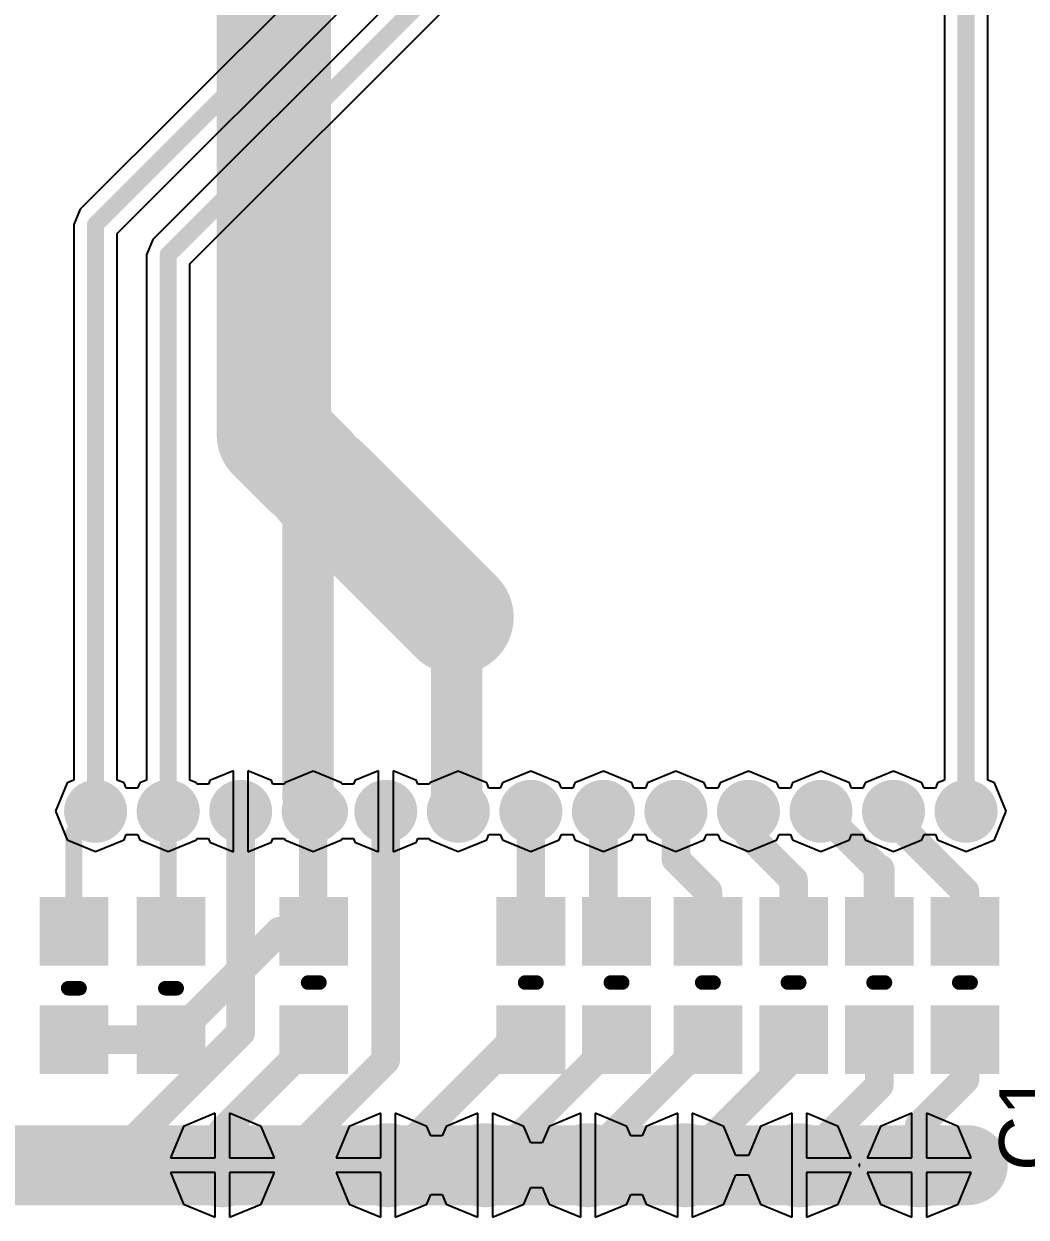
# Model space of a CAD drawing. Header units: millimetres. Extents: x 25 to 277, y 19 to 169.
# Drawn here: x 84.52 to 102.07, y 93.29 to 114.2 of the extents above; entities that cross this region are included whole.
import ezdxf

# ---------------------------------------------------------------- set-up
doc = ezdxf.new("R2010")
doc.units = ezdxf.units.MM
for name, color, linetype in [('BottomLayer', 5, 'Continuous'), ('BottomSolder', 6, 'Continuous'), ('DrillDrawing', 1, 'Continuous'), ('MultiLayer', 9, 'Continuous'), ('TopLayer', 1, 'Continuous'), ('TopOverlay', 2, 'Continuous'), ('TopPaste', 8, 'Continuous'), ('TopSolder', 216, 'Continuous')]:
    doc.layers.add(name, color=color, linetype=linetype)

msp = doc.modelspace()

# ---------------------------------------------------------------- linework, layer by layer
at = {"layer": 'BottomLayer'}
for p, q in [((101.39882184, 100.9466231), (101.39882184, 133.40998972)), ((100.64115, 133.25307106), (100.64115, 100.9466231)), ((92.6211508, 118.05690638), (85.51210736, 110.94786548)), ((86.15882184, 110.52306572), (93.2678602, 117.63210662)), ((93.62115134, 117.25690544), (86.78210736, 110.417864)), ((87.42882184, 109.99306424), (94.26786073999999, 116.83210568)), ((85.51210736, 110.94786548), (85.40114745999999, 110.67998692)), ((85.40114745999999, 110.67998692), (85.40115, 110.67998184)), ((85.40115, 110.67998184), (85.40115, 100.9466231)), ((86.15882184, 100.9466231), (86.15882184, 110.52306572)), ((86.78210736, 110.417864), (86.67114746, 110.14998544)), ((86.67114746, 110.14998544), (86.67115, 110.14998036)), ((86.67115, 110.14998036), (86.67115, 100.9466231)), ((87.42882184, 100.9466231), (87.42882184, 109.99306424)), ((88.19298592, 101.10938376), (87.7811681, 100.93880498)), ((88.19298592, 100.39998716), (88.19298592, 101.10938376)), ((88.85880374, 100.93880498), (88.44698591999999, 101.10938376)), ((88.44698591999999, 101.10938376), (88.44698591999999, 100.39998716)), ((89.58998591999999, 101.10354176), (89.09249643999999, 100.89747664)), ((90.08747539999999, 100.89747664), (89.58998591999999, 101.10354176)), ((90.73298591999999, 101.10938376), (90.3211681, 100.93880498)), ((90.73298591999999, 100.39998716), (90.73298591999999, 101.10938376)), ((91.39880373999999, 100.93880498), (90.98698592, 101.10938376)), ((90.98698592, 101.10938376), (90.98698592, 100.39998716)), ((92.12998592, 101.10354176), (91.63249644, 100.89747664)), ((92.6274754, 100.89747664), (92.12998592, 101.10354176)), ((93.39998591999999, 101.10354176), (92.90249644, 100.89747664)), ((93.89747539999999, 100.89747664), (93.39998591999999, 101.10354176)), ((94.66998591999999, 101.10354176), (94.17249643999999, 100.89747664)), ((95.1674754, 100.89747664), (94.66998591999999, 101.10354176)), ((95.93998592, 101.10354176), (95.44249644, 100.89747664)), ((96.4374754, 100.89747664), (95.93998592, 101.10354176)), ((97.20998592, 101.10354176), (96.71249644, 100.89747664)), ((97.70747539999999, 100.89747664), (97.20998592, 101.10354176)), ((98.47998591999999, 101.10354176), (97.98249643999999, 100.89747664)), ((98.97747539999999, 100.89747664), (98.47998591999999, 101.10354176)), ((99.74998592, 101.10354176), (99.25249643999999, 100.89747664)), ((100.2474754, 100.89747664), (99.74998592, 101.10354176)), ((85.28249643999999, 100.89747664), (85.07643132, 100.39998716)), ((85.40115, 100.9466231), (85.28249643999999, 100.89747664)), ((86.2774754, 100.89747664), (86.15882184, 100.9466231)), ((86.31498612, 100.80691802), (86.2774754, 100.89747664)), ((86.51498572, 100.80691802), (86.31498612, 100.80691802)), ((86.55249644, 100.89747664), (86.51498572, 100.80691802)), ((86.67115, 100.9466231), (86.55249644, 100.89747664)), ((87.5474754, 100.89747664), (87.42882184, 100.9466231)), ((87.55576088, 100.8774716), (87.5474754, 100.89747664)), ((87.75576301999999, 100.8774716), (87.55576088, 100.8774716)), ((87.7811681, 100.93880498), (87.75576301999999, 100.8774716)), ((88.88420882, 100.8774716), (88.85880374, 100.93880498)), ((89.08421096, 100.8774716), (88.88420882, 100.8774716)), ((89.09249643999999, 100.89747664), (89.08421096, 100.8774716)), ((90.09576088, 100.8774716), (90.08747539999999, 100.89747664)), ((90.29576302, 100.8774716), (90.09576088, 100.8774716)), ((90.3211681, 100.93880498), (90.29576302, 100.8774716)), ((91.42420881999999, 100.8774716), (91.39880373999999, 100.93880498)), ((91.62421096, 100.8774716), (91.42420881999999, 100.8774716)), ((91.63249644, 100.89747664), (91.62421096, 100.8774716)), ((92.66498612, 100.80691802), (92.6274754, 100.89747664)), ((92.86498571999999, 100.80691802), (92.66498612, 100.80691802)), ((92.90249644, 100.89747664), (92.86498571999999, 100.80691802)), ((93.93498611999999, 100.80691802), (93.89747539999999, 100.89747664)), ((94.13498571999999, 100.80691802), (93.93498611999999, 100.80691802)), ((94.17249643999999, 100.89747664), (94.13498571999999, 100.80691802)), ((95.20498612, 100.80691802), (95.1674754, 100.89747664)), ((95.40498572, 100.80691802), (95.20498612, 100.80691802)), ((95.44249644, 100.89747664), (95.40498572, 100.80691802)), ((96.47498612, 100.80691802), (96.4374754, 100.89747664)), ((96.67498572, 100.80691802), (96.47498612, 100.80691802)), ((96.71249644, 100.89747664), (96.67498572, 100.80691802)), ((97.74498612, 100.80691802), (97.70747539999999, 100.89747664)), ((97.94498571999999, 100.80691802), (97.74498612, 100.80691802)), ((97.98249643999999, 100.89747664), (97.94498571999999, 100.80691802)), ((99.01498611999999, 100.80691802), (98.97747539999999, 100.89747664)), ((99.21498572, 100.80691802), (99.01498611999999, 100.80691802)), ((99.25249643999999, 100.89747664), (99.21498572, 100.80691802)), ((100.28498612, 100.80691802), (100.2474754, 100.89747664)), ((100.48498572, 100.80691802), (100.28498612, 100.80691802)), ((100.52249644, 100.89747664), (100.48498572, 100.80691802)), ((100.64115, 100.9466231), (100.52249644, 100.89747664)), ((101.5174754, 100.89747664), (101.39882184, 100.9466231)), ((101.72354052, 100.39998716), (101.5174754, 100.89747664)), ((85.07643132, 100.39998716), (85.28249643999999, 99.90249768)), ((88.19298592, 99.69059055999999), (88.19298592, 100.39998716)), ((88.44698591999999, 100.39998716), (88.44698591999999, 99.69059055999999)), ((90.73298591999999, 99.69059055999999), (90.73298591999999, 100.39998716)), ((90.98698592, 100.39998716), (90.98698592, 99.69059055999999)), ((101.5174754, 99.90249768), (101.72354052, 100.39998716)), ((86.2774754, 99.90249768), (86.31498612, 99.99305629999999)), ((86.31498612, 99.99305629999999), (86.51498572, 99.99305629999999)), ((86.51498572, 99.99305629999999), (86.55249644, 99.90249768)), ((92.6274754, 99.90249768), (92.66498612, 99.99305629999999)), ((92.66498612, 99.99305629999999), (92.86498571999999, 99.99305629999999)), ((92.86498571999999, 99.99305629999999), (92.90249644, 99.90249768)), ((93.89747539999999, 99.90249768), (93.93498611999999, 99.99305629999999)), ((93.93498611999999, 99.99305629999999), (94.13498571999999, 99.99305629999999)), ((94.13498571999999, 99.99305629999999), (94.17249643999999, 99.90249768)), ((95.1674754, 99.90249768), (95.20498612, 99.99305629999999)), ((95.20498612, 99.99305629999999), (95.40498572, 99.99305629999999)), ((95.40498572, 99.99305629999999), (95.44249644, 99.90249768)), ((96.4374754, 99.90249768), (96.47498612, 99.99305629999999)), ((96.47498612, 99.99305629999999), (96.67498572, 99.99305629999999)), ((96.67498572, 99.99305629999999), (96.71249644, 99.90249768)), ((97.70747539999999, 99.90249768), (97.74498612, 99.99305629999999)), ((97.74498612, 99.99305629999999), (97.94498571999999, 99.99305629999999)), ((97.94498571999999, 99.99305629999999), (97.98249643999999, 99.90249768)), ((98.97747539999999, 99.90249768), (99.01498611999999, 99.99305629999999)), ((99.01498611999999, 99.99305629999999), (99.21498572, 99.99305629999999)), ((99.21498572, 99.99305629999999), (99.25249643999999, 99.90249768)), ((100.2474754, 99.90249768), (100.28498612, 99.99305629999999)), ((100.28498612, 99.99305629999999), (100.48498572, 99.99305629999999)), ((100.48498572, 99.99305629999999), (100.52249644, 99.90249768)), ((85.28249643999999, 99.90249768), (85.77998592, 99.69643255999999)), ((85.77998592, 99.69643255999999), (86.2774754, 99.90249768)), ((86.55249644, 99.90249768), (87.04998592, 99.69643255999999)), ((87.04998592, 99.69643255999999), (87.5474754, 99.90249768)), ((87.5474754, 99.90249768), (87.55576088, 99.92250272)), ((87.55576088, 99.92250272), (87.75576301999999, 99.92250272)), ((87.75576301999999, 99.92250272), (87.7811681, 99.86116933999999)), ((87.7811681, 99.86116933999999), (88.19298592, 99.69059055999999)), ((88.44698591999999, 99.69059055999999), (88.85880374, 99.86116933999999)), ((88.85880374, 99.86116933999999), (88.88420882, 99.92250272)), ((88.88420882, 99.92250272), (89.08421096, 99.92250272)), ((89.08421096, 99.92250272), (89.09249643999999, 99.90249768)), ((89.09249643999999, 99.90249768), (89.58998591999999, 99.69643255999999)), ((89.58998591999999, 99.69643255999999), (90.08747539999999, 99.90249768)), ((90.08747539999999, 99.90249768), (90.09576088, 99.92250272)), ((90.09576088, 99.92250272), (90.29576302, 99.92250272)), ((90.29576302, 99.92250272), (90.3211681, 99.86116933999999)), ((90.3211681, 99.86116933999999), (90.73298591999999, 99.69059055999999)), ((90.98698592, 99.69059055999999), (91.39880373999999, 99.86116933999999)), ((91.39880373999999, 99.86116933999999), (91.42420881999999, 99.92250272)), ((91.42420881999999, 99.92250272), (91.62421096, 99.92250272)), ((91.62421096, 99.92250272), (91.63249644, 99.90249768)), ((91.63249644, 99.90249768), (92.12998592, 99.69643255999999)), ((92.12998592, 99.69643255999999), (92.6274754, 99.90249768)), ((92.90249644, 99.90249768), (93.39998591999999, 99.69643255999999)), ((93.39998591999999, 99.69643255999999), (93.89747539999999, 99.90249768)), ((94.17249643999999, 99.90249768), (94.66998591999999, 99.69643255999999)), ((94.66998591999999, 99.69643255999999), (95.1674754, 99.90249768)), ((95.44249644, 99.90249768), (95.93998592, 99.69643255999999)), ((95.93998592, 99.69643255999999), (96.4374754, 99.90249768)), ((96.71249644, 99.90249768), (97.20998592, 99.69643255999999)), ((97.20998592, 99.69643255999999), (97.70747539999999, 99.90249768)), ((97.98249643999999, 99.90249768), (98.47998591999999, 99.69643255999999)), ((98.47998591999999, 99.69643255999999), (98.97747539999999, 99.90249768)), ((99.25249643999999, 99.90249768), (99.74998592, 99.69643255999999)), ((99.74998592, 99.69643255999999), (100.2474754, 99.90249768)), ((100.52249644, 99.90249768), (101.01998592, 99.69643255999999)), ((101.01998592, 99.69643255999999), (101.5174754, 99.90249768)), ((87.87298656, 95.1096269), (87.31957643999999, 94.88039698)), ((87.87298656, 94.32698685999999), (87.87298656, 95.1096269)), ((88.68039668, 94.88039698), (88.12698655999999, 95.1096269)), ((88.12698655999999, 95.1096269), (88.12698655999999, 94.32698685999999)), ((90.77298838, 95.1096269), (90.21957825999999, 94.88039698)), ((90.77298838, 94.32698685999999), (90.77298838, 95.1096269)), ((91.5803985, 94.88039698), (91.02698837999999, 95.1096269)), ((91.02698837999999, 95.1096269), (91.02698837999999, 94.19998686)), ((92.47298751999999, 95.1096269), (91.9195774, 94.88039698)), ((92.47298751999999, 94.19998686), (92.47298751999999, 95.1096269)), ((93.28039763999999, 94.88039698), (92.72698752, 95.1096269)), ((92.72698752, 95.1096269), (92.72698752, 94.19998686)), ((94.27298646, 95.1096269), (93.71957633999999, 94.88039698)), ((94.27298646, 94.19998686), (94.27298646, 95.1096269)), ((95.08039658, 94.88039698), (94.52698645999999, 95.1096269)), ((94.52698645999999, 95.1096269), (94.52698645999999, 94.19998686)), ((95.97298814, 95.1096269), (95.41957801999999, 94.88039698)), ((95.97298814, 94.19998686), (95.97298814, 95.1096269)), ((96.78039826, 94.88039698), (96.22698813999999, 95.1096269)), ((96.22698813999999, 95.1096269), (96.22698813999999, 94.19998686)), ((97.97298667999999, 95.1096269), (97.41957656, 94.88039698)), ((97.97298667999999, 94.19998686), (97.97298667999999, 95.1096269)), ((98.78039679999999, 94.88039698), (98.22698668, 95.1096269)), ((98.22698668, 95.1096269), (98.22698668, 94.32698685999999)), ((100.07298756, 95.1096269), (99.51957743999999, 94.88039698)), ((100.07298756, 94.32698685999999), (100.07298756, 95.1096269)), ((100.88039768, 94.88039698), (100.32698756, 95.1096269)), ((100.32698756, 95.1096269), (100.32698756, 94.32698685999999)), ((87.31957643999999, 94.88039698), (87.09034652, 94.32698685999999)), ((88.9096266, 94.32698685999999), (88.68039668, 94.88039698)), ((90.21957825999999, 94.88039698), (89.99034834, 94.32698685999999)), ((91.64998688, 94.71239376), (91.5803985, 94.88039698)), ((91.84998902, 94.71239376), (91.64998688, 94.71239376)), ((91.9195774, 94.88039698), (91.84998902, 94.71239376)), ((93.39998591999999, 94.59168534), (93.28039763999999, 94.88039698)), ((93.71957633999999, 94.88039698), (93.59998806, 94.59168534)), ((95.1499875, 94.71239122), (95.08039658, 94.88039698)), ((95.34998709999999, 94.71239122), (95.1499875, 94.71239122)), ((95.41957801999999, 94.88039698), (95.34998709999999, 94.71239122)), ((96.99174658, 94.3701567), (96.78039826, 94.88039698)), ((97.41957656, 94.88039698), (97.20822824, 94.3701567)), ((98.9980748, 94.35487859999999), (98.78039679999999, 94.88039698)), ((99.51957743999999, 94.88039698), (99.30189944, 94.35487859999999)), ((101.1096276, 94.32698685999999), (100.88039768, 94.88039698)), ((93.59998806, 94.59168534), (93.39998591999999, 94.59168534)), ((87.09034652, 94.32698685999999), (87.87298656, 94.32698685999999)), ((88.12698655999999, 94.32698685999999), (88.9096266, 94.32698685999999)), ((89.99034834, 94.32698685999999), (90.77298838, 94.32698685999999)), ((97.20822824, 94.3701567), (96.99174658, 94.3701567)), ((98.22698668, 94.32698685999999), (99.01049031999999, 94.32698685999999)), ((98.9980748, 94.35487606), (98.9980748, 94.35487859999999)), ((99.0019356, 94.34555934), (98.9980748, 94.35487606)), ((99.01049031999999, 94.32698685999999), (99.0019356, 94.34555934)), ((99.29803864, 94.34555934), (99.28948392, 94.32698685999999)), ((99.28948392, 94.32698685999999), (100.07298756, 94.32698685999999)), ((99.30189944, 94.35487859999999), (99.29803864, 94.34555934)), ((99.30189944, 94.35487859999999), (99.30189944, 94.35487859999999)), ((100.32698756, 94.32698685999999), (101.1096276, 94.32698685999999)), ((91.02698837999999, 94.19998686), (91.02698837999999, 93.29034682)), ((92.47298751999999, 93.29034682), (92.47298751999999, 94.19998686)), ((92.72698752, 94.19998686), (92.72698752, 93.29034682)), ((94.27298646, 93.29034682), (94.27298646, 94.19998686)), ((94.52698645999999, 94.19998686), (94.52698645999999, 93.29034682)), ((95.97298814, 93.29034682), (95.97298814, 94.19998686)), ((96.22698813999999, 94.19998686), (96.22698813999999, 93.29034682)), ((97.97298667999999, 93.29034682), (97.97298667999999, 94.19998686)), ((99.15288272, 94.22236425999999), (99.14709151999999, 94.22236425999999)), ((99.14709151999999, 94.22236425999999), (99.14709151999999, 94.17760946)), ((99.14709151999999, 94.17760946), (99.15288272, 94.17760946)), ((99.15288272, 94.17760946), (99.15288272, 94.22236425999999)), ((87.87298656, 94.07298686), (87.09034652, 94.07298686)), ((87.09034652, 94.07298686), (87.31957643999999, 93.51957673999999)), ((87.87298656, 93.29034682), (87.87298656, 94.07298686)), ((88.9096266, 94.07298686), (88.12698655999999, 94.07298686)), ((88.12698655999999, 94.07298686), (88.12698655999999, 93.29034682)), ((88.68039668, 93.51957673999999), (88.9096266, 94.07298686)), ((90.77298838, 94.07298686), (89.99034834, 94.07298686)), ((89.99034834, 94.07298686), (90.21957825999999, 93.51957673999999)), ((90.77298838, 93.29034682), (90.77298838, 94.07298686)), ((96.78039826, 93.51957673999999), (96.99174658, 94.02981702)), ((96.99174658, 94.02981702), (97.20822824, 94.02981702)), ((97.20822824, 94.02981702), (97.41957656, 93.51957673999999)), ((99.01049031999999, 94.07298686), (98.22698668, 94.07298686)), ((98.22698668, 94.07298686), (98.22698668, 93.29034682)), ((98.78039679999999, 93.51957673999999), (98.9980748, 94.04509512)), ((98.9980748, 94.04509512), (99.0019356, 94.05441438)), ((98.9980748, 94.04509512), (98.9980748, 94.04509512)), ((99.0019356, 94.05441438), (99.01049031999999, 94.07298686)), ((100.07298756, 94.07298686), (99.28948392, 94.07298686)), ((99.28948392, 94.07298686), (99.29803864, 94.05441438)), ((99.29803864, 94.05441438), (99.30189944, 94.04509766)), ((99.30189944, 94.04509766), (99.30189944, 94.04509512)), ((99.30189944, 94.04509512), (99.51957743999999, 93.51957673999999)), ((100.07298756, 93.29034682), (100.07298756, 94.07298686)), ((101.1096276, 94.07298686), (100.32698756, 94.07298686)), ((100.32698756, 94.07298686), (100.32698756, 93.29034682)), ((100.88039768, 93.51957673999999), (101.1096276, 94.07298686)), ((91.5803985, 93.51957673999999), (91.64998688, 93.68757996)), ((91.64998688, 93.68757996), (91.84998902, 93.68757996)), ((91.84998902, 93.68757996), (91.9195774, 93.51957673999999)), ((93.28039763999999, 93.51957673999999), (93.39998591999999, 93.80828838)), ((93.39998591999999, 93.80828838), (93.59998806, 93.80828838)), ((93.59998806, 93.80828838), (93.71957633999999, 93.51957673999999)), ((95.08039658, 93.51957673999999), (95.1499875, 93.68758249999999)), ((95.1499875, 93.68758249999999), (95.34998709999999, 93.68758249999999)), ((95.34998709999999, 93.68758249999999), (95.41957801999999, 93.51957673999999)), ((87.31957643999999, 93.51957673999999), (87.87298656, 93.29034682)), ((88.12698655999999, 93.29034682), (88.68039668, 93.51957673999999)), ((90.21957825999999, 93.51957673999999), (90.77298838, 93.29034682)), ((91.02698837999999, 93.29034682), (91.5803985, 93.51957673999999)), ((91.9195774, 93.51957673999999), (92.47298751999999, 93.29034682)), ((92.72698752, 93.29034682), (93.28039763999999, 93.51957673999999)), ((93.71957633999999, 93.51957673999999), (94.27298646, 93.29034682)), ((94.52698645999999, 93.29034682), (95.08039658, 93.51957673999999)), ((95.41957801999999, 93.51957673999999), (95.97298814, 93.29034682)), ((96.22698813999999, 93.29034682), (96.78039826, 93.51957673999999)), ((97.41957656, 93.51957673999999), (97.97298667999999, 93.29034682)), ((98.22698668, 93.29034682), (98.78039679999999, 93.51957673999999)), ((99.51957743999999, 93.51957673999999), (100.07298756, 93.29034682)), ((100.32698756, 93.29034682), (100.88039768, 93.51957673999999))]:
    msp.add_line(p, q, dxfattribs=at)
for points, const_width in [([(101.01998592, 100.39998716), (101.01998592, 133.40998972)], 0.2999994), ([(85.77998592, 110.67998692), (92.99998672, 117.89998772)], 0.2999994), ([(87.04998592, 110.14998544), (93.99998726, 117.09998678)], 0.2999994), ([(85.77998592, 100.39998716), (85.77998592, 110.67998692)], 0.2999994), ([(87.04998592, 100.39998716), (87.04998592, 110.14998544)], 0.2999994), ([(92.09998852, 100.59998676), (92.29998812, 100.39998716)], 0.499999), ([(88.31998592, 96.51998476), (88.31998592, 100.39998716)], 0.499999), ([(90.85998592, 96.0399908), (90.85998592, 100.39998716)], 0.499999), ([(86.09998782, 94.29998665999999), (88.31998592, 96.51998476)], 0.499999), ([(89.3999863, 94.57999118), (90.85998592, 96.0399908)], 0.499999), ([(69.1999886, 94.19998686), (87.99998656, 94.19998686)], 1.39999974), ([(87.99998656, 94.19998686), (98.09998668, 94.19998686)], 1.39999974), ([(98.09998668, 94.19998686), (101.0499884, 94.19998686)], 1.39999974)]:
    msp.add_lwpolyline(points, dxfattribs=dict(at, const_width=const_width))
for points, const_width in [([(85.70498733999999, 110.67998692, 1), (85.8549845, 110.67998692, 1)], 0.1499997), ([(85.70498733999999, 110.67998692, 1), (85.8549845, 110.67998692, 1)], 0.1499997), ([(86.97498734, 110.14998544, 1), (87.1249845, 110.14998544, 1)], 0.1499997), ([(86.97498734, 110.14998544, 1), (87.1249845, 110.14998544, 1)], 0.1499997), ([(85.5549851, 100.39998716, 1), (86.00498673999999, 100.39998716, 1)], 0.4499991), ([(86.82498509999999, 100.39998716, 1), (87.27498673999999, 100.39998716, 1)], 0.4499991), ([(88.09498509999999, 100.39998716, 1), (88.54498674, 100.39998716, 1)], 0.4499991), ([(89.3649851, 100.39998716, 1), (89.81498674, 100.39998716, 1)], 0.4499991), ([(90.6349851, 100.39998716, 1), (91.08498673999999, 100.39998716, 1)], 0.4499991), ([(91.90498509999999, 100.39998716, 1), (92.35498674, 100.39998716, 1)], 0.4499991), ([(91.97499004, 100.59998676, 1), (92.224987, 100.59998676, 1)], 0.2499995), ([(93.1749851, 100.39998716, 1), (93.62498674, 100.39998716, 1)], 0.4499991), ([(94.4449851, 100.39998716, 1), (94.89498674, 100.39998716, 1)], 0.4499991), ([(95.71498509999999, 100.39998716, 1), (96.16498673999999, 100.39998716, 1)], 0.4499991), ([(96.98498509999999, 100.39998716, 1), (97.43498674, 100.39998716, 1)], 0.4499991), ([(98.2549851, 100.39998716, 1), (98.70498674, 100.39998716, 1)], 0.4499991), ([(99.5249851, 100.39998716, 1), (99.97498673999999, 100.39998716, 1)], 0.4499991), ([(100.7949851, 100.39998716, 1), (101.24498674, 100.39998716, 1)], 0.4499991), ([(88.19498743999999, 100.39998716, 1), (88.4449844, 100.39998716, 1)], 0.2499995), ([(90.73498744, 100.39998716, 1), (90.9849844, 100.39998716, 1)], 0.2499995), ([(92.17498963999999, 100.39998716, 1), (92.4249866, 100.39998716, 1)], 0.2499995), ([(85.70498733999999, 100.39998716, 1), (85.8549845, 100.39998716, 1)], 0.1499997), ([(86.97498734, 100.39998716, 1), (87.1249845, 100.39998716, 1)], 0.1499997), ([(100.94498734, 100.39998716, 1), (101.0949845, 100.39998716, 1)], 0.1499997), ([(88.19498743999999, 96.51998476, 1), (88.4449844, 96.51998476, 1)], 0.2499995), ([(88.19498743999999, 96.51998476, 1), (88.4449844, 96.51998476, 1)], 0.2499995), ([(90.73498744, 96.0399908, 1), (90.9849844, 96.0399908, 1)], 0.2499995), ([(90.73498744, 96.0399908, 1), (90.9849844, 96.0399908, 1)], 0.2499995), ([(87.64998725999999, 94.19998686, 1), (88.34998585999999, 94.19998686, 1)], 0.6999985999999999), ([(87.64998725999999, 94.19998686, 1), (88.34998585999999, 94.19998686, 1)], 0.6999985999999999), ([(87.68248656, 94.19998686, 1), (88.31748655999999, 94.19998686, 1)], 0.635), ([(89.27498781999999, 94.57999118, 1), (89.52498478, 94.57999118, 1)], 0.2499995), ([(90.58248838, 94.19998686, 1), (91.21748837999999, 94.19998686, 1)], 0.635), ([(92.28248751999999, 94.19998686, 1), (92.91748752, 94.19998686, 1)], 0.635), ([(94.08248646, 94.19998686, 1), (94.71748645999999, 94.19998686, 1)], 0.635), ([(95.78248814, 94.19998686, 1), (96.41748813999999, 94.19998686, 1)], 0.635), ([(97.74998738, 94.19998686, 1), (98.44998598, 94.19998686, 1)], 0.6999985999999999), ([(97.74998738, 94.19998686, 1), (98.44998598, 94.19998686, 1)], 0.6999985999999999), ([(97.78248667999999, 94.19998686, 1), (98.41748668, 94.19998686, 1)], 0.635), ([(99.88248756, 94.19998686, 1), (100.51748756, 94.19998686, 1)], 0.635), ([(100.6999891, 94.19998686, 1), (101.3999877, 94.19998686, 1)], 0.6999985999999999), ([(85.97498934, 94.29998665999999, 1), (86.2249863, 94.29998665999999, 1)], 0.2499995)]:
    msp.add_lwpolyline(points, format="xyb", close=True, dxfattribs=dict(at, const_width=const_width))
at = {"layer": 'BottomSolder'}
for points, const_width in [([(85.5041851, 100.39998716, 1), (86.05578674, 100.39998716, 1)], 0.5515991), ([(86.7741851, 100.39998716, 1), (87.32578674, 100.39998716, 1)], 0.5515991), ([(88.04418509999999, 100.39998716, 1), (88.59578674, 100.39998716, 1)], 0.5515991), ([(89.31418509999999, 100.39998716, 1), (89.86578673999999, 100.39998716, 1)], 0.5515991), ([(90.5841851, 100.39998716, 1), (91.13578674, 100.39998716, 1)], 0.5515991), ([(91.8541851, 100.39998716, 1), (92.40578674, 100.39998716, 1)], 0.5515991), ([(93.12418509999999, 100.39998716, 1), (93.67578673999999, 100.39998716, 1)], 0.5515991), ([(94.3941851, 100.39998716, 1), (94.94578673999999, 100.39998716, 1)], 0.5515991), ([(95.6641851, 100.39998716, 1), (96.21578674, 100.39998716, 1)], 0.5515991), ([(96.9341851, 100.39998716, 1), (97.48578674, 100.39998716, 1)], 0.5515991), ([(98.20418509999999, 100.39998716, 1), (98.75578673999999, 100.39998716, 1)], 0.5515991), ([(99.4741851, 100.39998716, 1), (100.02578674, 100.39998716, 1)], 0.5515991), ([(100.7441851, 100.39998716, 1), (101.29578674, 100.39998716, 1)], 0.5515991), ([(87.63168655999999, 94.19998686, 1), (88.36828656, 94.19998686, 1)], 0.7365999999999999), ([(90.53168837999999, 94.19998686, 1), (91.26828838, 94.19998686, 1)], 0.7365999999999999), ([(92.23168752, 94.19998686, 1), (92.96828751999999, 94.19998686, 1)], 0.7365999999999999), ([(94.03168645999999, 94.19998686, 1), (94.76828646, 94.19998686, 1)], 0.7365999999999999), ([(95.73168813999999, 94.19998686, 1), (96.46828814, 94.19998686, 1)], 0.7365999999999999), ([(97.73168668, 94.19998686, 1), (98.46828667999999, 94.19998686, 1)], 0.7365999999999999), ([(99.83168755999999, 94.19998686, 1), (100.56828756, 94.19998686, 1)], 0.7365999999999999)]:
    msp.add_lwpolyline(points, format="xyb", close=True, dxfattribs=dict(at, const_width=const_width))
at = {"layer": 'DrillDrawing', "const_width": 0.3556}
for points in [[(87.82218655999999, 94.19998686, 1), (88.17778656, 94.19998686, 1)], [(90.72218837999999, 94.19998686, 1), (91.07778838, 94.19998686, 1)], [(92.42218752, 94.19998686, 1), (92.77778751999999, 94.19998686, 1)], [(94.22218645999999, 94.19998686, 1), (94.57778646, 94.19998686, 1)], [(95.92218813999999, 94.19998686, 1), (96.27778814, 94.19998686, 1)], [(97.92218668, 94.19998686, 1), (98.27778667999999, 94.19998686, 1)], [(100.02218756, 94.19998686, 1), (100.37778756, 94.19998686, 1)]]:
    msp.add_lwpolyline(points, format="xyb", close=True, dxfattribs=at)
at = {"layer": 'MultiLayer'}
for points, const_width in [([(85.5549851, 100.39998716, 1), (86.00498673999999, 100.39998716, 1)], 0.4499991), ([(86.82498509999999, 100.39998716, 1), (87.27498673999999, 100.39998716, 1)], 0.4499991), ([(88.09498509999999, 100.39998716, 1), (88.54498674, 100.39998716, 1)], 0.4499991), ([(89.3649851, 100.39998716, 1), (89.81498674, 100.39998716, 1)], 0.4499991), ([(90.6349851, 100.39998716, 1), (91.08498673999999, 100.39998716, 1)], 0.4499991), ([(91.90498509999999, 100.39998716, 1), (92.35498674, 100.39998716, 1)], 0.4499991), ([(93.1749851, 100.39998716, 1), (93.62498674, 100.39998716, 1)], 0.4499991), ([(94.4449851, 100.39998716, 1), (94.89498674, 100.39998716, 1)], 0.4499991), ([(95.71498509999999, 100.39998716, 1), (96.16498673999999, 100.39998716, 1)], 0.4499991), ([(96.98498509999999, 100.39998716, 1), (97.43498674, 100.39998716, 1)], 0.4499991), ([(98.2549851, 100.39998716, 1), (98.70498674, 100.39998716, 1)], 0.4499991), ([(99.5249851, 100.39998716, 1), (99.97498673999999, 100.39998716, 1)], 0.4499991), ([(100.7949851, 100.39998716, 1), (101.24498674, 100.39998716, 1)], 0.4499991), ([(87.68248656, 94.19998686, 1), (88.31748655999999, 94.19998686, 1)], 0.635), ([(90.58248838, 94.19998686, 1), (91.21748837999999, 94.19998686, 1)], 0.635), ([(92.28248751999999, 94.19998686, 1), (92.91748752, 94.19998686, 1)], 0.635), ([(94.08248646, 94.19998686, 1), (94.71748645999999, 94.19998686, 1)], 0.635), ([(95.78248814, 94.19998686, 1), (96.41748813999999, 94.19998686, 1)], 0.635), ([(97.78248667999999, 94.19998686, 1), (98.41748668, 94.19998686, 1)], 0.635), ([(99.88248756, 94.19998686, 1), (100.51748756, 94.19998686, 1)], 0.635)]:
    msp.add_lwpolyline(points, format="xyb", close=True, dxfattribs=dict(at, const_width=const_width))
at = {"layer": 'TopLayer'}
for points, const_width in [([(88.89998729999999, 106.99998666), (88.89998729999999, 116.49998798)], 2.00000108), ([(88.89998729999999, 106.99998666), (89.4999861, 106.39998786)], 2.00000108), ([(89.74998814, 106.14998582), (92.09998852, 103.79998544)], 2.00000108), ([(89.4999861, 100.6499892), (89.4999861, 106.39998786)], 0.90000074), ([(92.09998852, 100.42998456), (92.09998852, 103.79998544)], 0.90000074), ([(89.4999861, 100.6499892), (89.74998814, 100.39998716)], 0.90000074), ([(89.58998591999999, 98.3099888), (89.58998591999999, 100.39998716)], 0.499999), ([(93.39998591999999, 98.29998882), (93.39998591999999, 100.39998716)], 0.499999), ([(94.66998591999999, 98.52998835999999), (94.66998591999999, 100.39998716)], 0.499999), ([(95.93998592, 99.55998883999999), (95.93998592, 100.39998716)], 0.499999), ([(97.20998592, 99.98998798), (97.20998592, 100.39998716)], 0.499999), ([(98.47998591999999, 100.39998716), (98.84998517999999, 100.0299879)], 0.499999), ([(99.74998592, 100.24999), (99.74998592, 100.39998716)], 0.499999), ([(85.39998668, 100.01998792), (85.77998592, 100.39998716)], 0.2999994), ([(87.04998592, 98.34998872), (87.04998592, 100.39998716)], 0.2999994), ([(99.74998592, 100.24999), (100.9999885, 98.99998742)], 0.499999), ([(85.39998668, 98.29998628), (85.39998668, 100.01998792)], 0.2999994), ([(97.20998592, 99.98998798), (97.99998688, 99.19998702)], 0.499999), ([(98.84998517999999, 100.02719644), (98.84998517999999, 100.0299879)], 0.499999), ([(98.84998517999999, 100.02719644), (99.37719519999999, 99.49998642)], 0.499999), ([(95.93998592, 99.55998883999999), (96.49998733999999, 98.99998742)], 0.499999), ([(99.37719519999999, 99.49998642), (99.37998666, 99.49998642)], 0.499999), ([(99.37998666, 99.49998642), (99.49998642, 99.37998666)], 0.499999), ([(99.49998642, 98.29998628), (99.49998642, 99.37998666)], 0.5399989199999999), ([(97.99998688, 98.29998628), (97.99998688, 99.19998702)], 0.499999), ([(96.49998733999999, 98.29998628), (96.49998733999999, 98.99998742)], 0.499999), ([(100.9999885, 98.29998628), (100.9999885, 98.99998742)], 0.499999), ([(94.66998591999999, 98.52998835999999), (94.899988, 98.29998628)], 0.499999), ([(87.09998836, 96.39998754), (88.9999871, 98.29998628)], 0.499999), ([(88.9999871, 98.29998628), (89.59998843999999, 98.29998628)], 0.499999), ([(85.39998668, 96.39998754), (87.09998836, 96.39998754)], 0.499999), ([(87.99998656, 94.79998565999999), (89.59998843999999, 96.39998754)], 0.499999), ([(90.89998838, 94.19998686), (93.09998906, 96.39998754)], 0.499999), ([(92.69998731999999, 94.19998686), (94.899988, 96.39998754)], 0.499999), ([(93.09998906, 96.39998754), (93.39998845999999, 96.39998754)], 0.499999), ([(94.34998655999999, 94.24998676), (96.49998733999999, 96.39998754)], 0.499999), ([(97.99998688, 96.0999856), (97.99998688, 96.39998754)], 0.499999), ([(99.49998642, 95.5999866), (99.49998642, 96.39998754)], 0.499999), ([(100.9999885, 95.6999864), (100.9999885, 96.39998754)], 0.499999), ([(96.09998814, 94.19998686), (97.99998688, 96.0999856)], 0.499999), ([(98.09998668, 94.19998686), (99.49998642, 95.5999866)], 0.499999), ([(100.19998756, 94.89998546), (100.9999885, 95.6999864)], 0.499999), ([(100.19998756, 94.19998686), (100.19998756, 94.89998546)], 0.499999), ([(87.99998656, 94.19998686), (87.99998656, 94.79998565999999)], 0.499999), ([(92.59998752, 94.19998686), (92.69998731999999, 94.19998686)], 0.499999)]:
    msp.add_lwpolyline(points, dxfattribs=dict(at, const_width=const_width))
for points, const_width in [([(88.39998829999999, 106.99998666, 1), (89.3999863, 106.99998666, 1)], 1.00000054), ([(88.39998829999999, 106.99998666, 1), (89.3999863, 106.99998666, 1)], 1.00000054), ([(88.9999871, 106.39998786, 1), (89.99998509999999, 106.39998786, 1)], 1.00000054), ([(89.24998914, 106.14998582, 1), (90.24998714, 106.14998582, 1)], 1.00000054), ([(89.27498528, 106.39998786, 1), (89.72498691999999, 106.39998786, 1)], 0.4499991), ([(91.59998952, 103.79998544, 1), (92.59998752, 103.79998544, 1)], 1.00000054), ([(91.87498769999999, 103.79998544, 1), (92.32498934, 103.79998544, 1)], 0.4499991), ([(89.27498528, 100.6499892, 1), (89.72498691999999, 100.6499892, 1)], 0.4499991), ([(89.27498528, 100.6499892, 1), (89.72498691999999, 100.6499892, 1)], 0.4499991), ([(85.5549851, 100.39998716, 1), (86.00498673999999, 100.39998716, 1)], 0.4499991), ([(86.82498509999999, 100.39998716, 1), (87.27498673999999, 100.39998716, 1)], 0.4499991), ([(88.09498509999999, 100.39998716, 1), (88.54498674, 100.39998716, 1)], 0.4499991), ([(89.3649851, 100.39998716, 1), (89.81498674, 100.39998716, 1)], 0.4499991), ([(89.52498732, 100.39998716, 1), (89.97498895999999, 100.39998716, 1)], 0.4499991), ([(90.6349851, 100.39998716, 1), (91.08498673999999, 100.39998716, 1)], 0.4499991), ([(91.87498769999999, 100.42998456, 1), (92.32498934, 100.42998456, 1)], 0.4499991), ([(91.90498509999999, 100.39998716, 1), (92.35498674, 100.39998716, 1)], 0.4499991), ([(93.1749851, 100.39998716, 1), (93.62498674, 100.39998716, 1)], 0.4499991), ([(94.4449851, 100.39998716, 1), (94.89498674, 100.39998716, 1)], 0.4499991), ([(95.71498509999999, 100.39998716, 1), (96.16498673999999, 100.39998716, 1)], 0.4499991), ([(96.98498509999999, 100.39998716, 1), (97.43498674, 100.39998716, 1)], 0.4499991), ([(98.2549851, 100.39998716, 1), (98.70498674, 100.39998716, 1)], 0.4499991), ([(99.5249851, 100.39998716, 1), (99.97498673999999, 100.39998716, 1)], 0.4499991), ([(100.7949851, 100.39998716, 1), (101.24498674, 100.39998716, 1)], 0.4499991), ([(89.46498744, 100.39998716, 1), (89.71498439999999, 100.39998716, 1)], 0.2499995), ([(93.27498743999999, 100.39998716, 1), (93.5249844, 100.39998716, 1)], 0.2499995), ([(94.54498744, 100.39998716, 1), (94.79498439999999, 100.39998716, 1)], 0.2499995), ([(95.81498744, 100.39998716, 1), (96.0649844, 100.39998716, 1)], 0.2499995), ([(97.08498743999999, 100.39998716, 1), (97.3349844, 100.39998716, 1)], 0.2499995), ([(98.35498743999999, 100.39998716, 1), (98.60498439999999, 100.39998716, 1)], 0.2499995), ([(99.62498744, 100.39998716, 1), (99.87498439999999, 100.39998716, 1)], 0.2499995), ([(85.70498733999999, 100.39998716, 1), (85.8549845, 100.39998716, 1)], 0.1499997), ([(86.97498734, 100.39998716, 1), (87.1249845, 100.39998716, 1)], 0.1499997), ([(99.62498744, 100.24999, 1), (99.87498439999999, 100.24999, 1)], 0.2499995), ([(99.62498744, 100.24999, 1), (99.87498439999999, 100.24999, 1)], 0.2499995), ([(85.3249881, 100.01998792, 1), (85.47498526, 100.01998792, 1)], 0.1499997), ([(85.3249881, 100.01998792, 1), (85.47498526, 100.01998792, 1)], 0.1499997), ([(97.08498743999999, 99.98998798, 1), (97.3349844, 99.98998798, 1)], 0.2499995), ([(97.08498743999999, 99.98998798, 1), (97.3349844, 99.98998798, 1)], 0.2499995), ([(98.72498669999999, 100.0299879, 1), (98.97498365999999, 100.0299879, 1)], 0.2499995), ([(98.72498669999999, 100.0299879, 1), (98.97498365999999, 100.0299879, 1)], 0.2499995), ([(98.72498669999999, 100.02719644, 1), (98.97498365999999, 100.02719644, 1)], 0.2499995), ([(98.72498669999999, 100.02719644, 1), (98.97498365999999, 100.02719644, 1)], 0.2499995), ([(95.81498744, 99.55998883999999, 1), (96.0649844, 99.55998883999999, 1)], 0.2499995), ([(95.81498744, 99.55998883999999, 1), (96.0649844, 99.55998883999999, 1)], 0.2499995), ([(99.25219672, 99.49998642, 1), (99.50219367999999, 99.49998642, 1)], 0.2499995), ([(99.25219672, 99.49998642, 1), (99.50219367999999, 99.49998642, 1)], 0.2499995), ([(99.25498818, 99.49998642, 1), (99.50498513999999, 99.49998642, 1)], 0.2499995), ([(99.25498818, 99.49998642, 1), (99.50498513999999, 99.49998642, 1)], 0.2499995), ([(99.36498796, 99.37998666, 1), (99.63498487999999, 99.37998666, 1)], 0.26999946), ([(99.37498794, 99.37998666, 1), (99.6249849, 99.37998666, 1)], 0.2499995), ([(97.87498839999999, 99.19998702, 1), (98.12498536, 99.19998702, 1)], 0.2499995), ([(97.87498839999999, 99.19998702, 1), (98.12498536, 99.19998702, 1)], 0.2499995), ([(96.37498885999999, 98.99998742, 1), (96.62498581999999, 98.99998742, 1)], 0.2499995), ([(96.37498885999999, 98.99998742, 1), (96.62498581999999, 98.99998742, 1)], 0.2499995), ([(100.87499002, 98.99998742, 1), (101.12498698, 98.99998742, 1)], 0.2499995), ([(100.87499002, 98.99998742, 1), (101.12498698, 98.99998742, 1)], 0.2499995), ([(94.54498744, 98.52998835999999, 1), (94.79498439999999, 98.52998835999999, 1)], 0.2499995), ([(94.54498744, 98.52998835999999, 1), (94.79498439999999, 98.52998835999999, 1)], 0.2499995), ([(86.97498734, 98.34998872, 1), (87.1249845, 98.34998872, 1)], 0.1499997), ([(88.87498862, 98.29998628, 1), (89.12498558, 98.29998628, 1)], 0.2499995), ([(88.87498862, 98.29998628, 1), (89.12498558, 98.29998628, 1)], 0.2499995), ([(89.46498744, 98.3099888, 1), (89.71498439999999, 98.3099888, 1)], 0.2499995), ([(89.47498996, 98.29998628, 1), (89.72498691999999, 98.29998628, 1)], 0.2499995), ([(93.27498743999999, 98.29998882, 1), (93.5249844, 98.29998882, 1)], 0.2499995), ([(94.77498951999999, 98.29998628, 1), (95.02498648, 98.29998628, 1)], 0.2499995), ([(96.37498885999999, 98.29998628, 1), (96.62498581999999, 98.29998628, 1)], 0.2499995), ([(97.87498839999999, 98.29998628, 1), (98.12498536, 98.29998628, 1)], 0.2499995), ([(99.36498796, 98.29998628, 1), (99.63498487999999, 98.29998628, 1)], 0.26999946), ([(100.87499002, 98.29998628, 1), (101.12498698, 98.29998628, 1)], 0.2499995), ([(85.3249881, 98.29998628, 1), (85.47498526, 98.29998628, 1)], 0.1499997), ([(85.2749882, 96.39998754, 1), (85.52498516, 96.39998754, 1)], 0.2499995), ([(86.97498988, 96.39998754, 1), (87.22498684, 96.39998754, 1)], 0.2499995), ([(86.97498988, 96.39998754, 1), (87.22498684, 96.39998754, 1)], 0.2499995), ([(89.47498996, 96.39998754, 1), (89.72498691999999, 96.39998754, 1)], 0.2499995), ([(92.97499058, 96.39998754, 1), (93.22498754, 96.39998754, 1)], 0.2499995), ([(92.97499058, 96.39998754, 1), (93.22498754, 96.39998754, 1)], 0.2499995), ([(93.27498998, 96.39998754, 1), (93.52498693999999, 96.39998754, 1)], 0.2499995), ([(94.77498951999999, 96.39998754, 1), (95.02498648, 96.39998754, 1)], 0.2499995), ([(96.37498885999999, 96.39998754, 1), (96.62498581999999, 96.39998754, 1)], 0.2499995), ([(97.87498839999999, 96.39998754, 1), (98.12498536, 96.39998754, 1)], 0.2499995), ([(99.37498794, 96.39998754, 1), (99.6249849, 96.39998754, 1)], 0.2499995), ([(100.87499002, 96.39998754, 1), (101.12498698, 96.39998754, 1)], 0.2499995), ([(97.87498839999999, 96.0999856, 1), (98.12498536, 96.0999856, 1)], 0.2499995), ([(97.87498839999999, 96.0999856, 1), (98.12498536, 96.0999856, 1)], 0.2499995), ([(99.37498794, 95.5999866, 1), (99.6249849, 95.5999866, 1)], 0.2499995), ([(99.37498794, 95.5999866, 1), (99.6249849, 95.5999866, 1)], 0.2499995), ([(100.87499002, 95.6999864, 1), (101.12498698, 95.6999864, 1)], 0.2499995), ([(100.87499002, 95.6999864, 1), (101.12498698, 95.6999864, 1)], 0.2499995), ([(100.07498908, 94.89998546, 1), (100.32498604, 94.89998546, 1)], 0.2499995), ([(100.07498908, 94.89998546, 1), (100.32498604, 94.89998546, 1)], 0.2499995), ([(87.87498808, 94.79998565999999, 1), (88.12498504, 94.79998565999999, 1)], 0.2499995), ([(87.87498808, 94.79998565999999, 1), (88.12498504, 94.79998565999999, 1)], 0.2499995), ([(87.68248656, 94.19998686, 1), (88.31748655999999, 94.19998686, 1)], 0.635), ([(90.58248838, 94.19998686, 1), (91.21748837999999, 94.19998686, 1)], 0.635), ([(92.28248751999999, 94.19998686, 1), (92.91748752, 94.19998686, 1)], 0.635), ([(94.08248646, 94.19998686, 1), (94.71748645999999, 94.19998686, 1)], 0.635), ([(95.78248814, 94.19998686, 1), (96.41748813999999, 94.19998686, 1)], 0.635), ([(97.78248667999999, 94.19998686, 1), (98.41748668, 94.19998686, 1)], 0.635), ([(99.88248756, 94.19998686, 1), (100.51748756, 94.19998686, 1)], 0.635), ([(94.22498807999999, 94.24998676, 1), (94.47498503999999, 94.24998676, 1)], 0.2499995), ([(87.87498808, 94.19998686, 1), (88.12498504, 94.19998686, 1)], 0.2499995), ([(90.7749899, 94.19998686, 1), (91.02498686, 94.19998686, 1)], 0.2499995), ([(92.47498904, 94.19998686, 1), (92.724986, 94.19998686, 1)], 0.2499995), ([(92.57498883999999, 94.19998686, 1), (92.8249858, 94.19998686, 1)], 0.2499995), ([(92.57498883999999, 94.19998686, 1), (92.8249858, 94.19998686, 1)], 0.2499995), ([(95.97498965999999, 94.19998686, 1), (96.22498662, 94.19998686, 1)], 0.2499995), ([(97.9749882, 94.19998686, 1), (98.22498515999999, 94.19998686, 1)], 0.2499995), ([(100.07498908, 94.19998686, 1), (100.32498604, 94.19998686, 1)], 0.2499995)]:
    msp.add_lwpolyline(points, format="xyb", close=True, dxfattribs=dict(at, const_width=const_width))
for points in [[(84.89998768, 98.79998528), (84.89998768, 97.79998728), (85.89998568, 98.79998528), (85.89998568, 97.79998728)], [(86.59998936, 98.79998528), (86.59998936, 97.79998728), (87.59998736, 98.79998528), (87.59998736, 97.79998728)], [(90.09998743999999, 97.79998728), (90.09998743999999, 98.79998528), (89.09998944, 97.79998728), (89.09998944, 98.79998528)], [(93.89998745999999, 97.79998728), (93.89998745999999, 98.79998528), (92.89998946, 97.79998728), (92.89998946, 98.79998528)], [(95.399987, 97.79998728), (95.399987, 98.79998528), (94.39998899999999, 97.79998728), (94.39998899999999, 98.79998528)], [(96.99998633999999, 97.79998728), (96.99998633999999, 98.79998528), (95.99998834, 97.79998728), (95.99998834, 98.79998528)], [(98.49998588, 97.79998728), (98.49998588, 98.79998528), (97.49998787999999, 97.79998728), (97.49998787999999, 98.79998528)], [(99.99998541999999, 97.79998728), (99.99998541999999, 98.79998528), (98.99998742, 97.79998728), (98.99998742, 98.79998528)], [(101.4999875, 97.79998728), (101.4999875, 98.79998528), (100.4999895, 97.79998728), (100.4999895, 98.79998528)], [(84.89998768, 96.89998654), (84.89998768, 95.89998854), (85.89998568, 96.89998654), (85.89998568, 95.89998854)], [(86.59998936, 96.89998654), (86.59998936, 95.89998854), (87.59998736, 96.89998654), (87.59998736, 95.89998854)], [(90.09998743999999, 95.89998854), (90.09998743999999, 96.89998654), (89.09998944, 95.89998854), (89.09998944, 96.89998654)], [(93.89998745999999, 95.89998854), (93.89998745999999, 96.89998654), (92.89998946, 95.89998854), (92.89998946, 96.89998654)], [(95.399987, 95.89998854), (95.399987, 96.89998654), (94.39998899999999, 95.89998854), (94.39998899999999, 96.89998654)], [(96.99998633999999, 95.89998854), (96.99998633999999, 96.89998654), (95.99998834, 95.89998854), (95.99998834, 96.89998654)], [(98.49998588, 95.89998854), (98.49998588, 96.89998654), (97.49998787999999, 95.89998854), (97.49998787999999, 96.89998654)], [(99.99998541999999, 95.89998854), (99.99998541999999, 96.89998654), (98.99998742, 95.89998854), (98.99998742, 96.89998654)], [(101.4999875, 95.89998854), (101.4999875, 96.89998654), (100.4999895, 95.89998854), (100.4999895, 96.89998654)]]:
    msp.add_solid(points, dxfattribs=at)
at = {"layer": 'TopOverlay', "const_width": 0.254}
for points in [[(85.29998434, 97.29998574), (85.49998647999999, 97.29998574)], [(86.99998602, 97.29998574), (87.19998815999999, 97.29998574)], [(89.49998864, 97.39998808), (89.69999078, 97.39998808)], [(93.29998866, 97.39998808), (93.49999079999999, 97.39998808)], [(94.7999882, 97.39998808), (94.99999034, 97.39998808)], [(96.39998754, 97.39998808), (96.59998968, 97.39998808)], [(97.89998707999999, 97.39998808), (98.09998922, 97.39998808)], [(99.39998661999999, 97.39998808), (99.59998875999999, 97.39998808)], [(100.8999887, 97.39998808), (101.09999084, 97.39998808)]]:
    msp.add_lwpolyline(points, dxfattribs=at)
at = {"layer": 'TopOverlay', "const_width": 0.127}
for points in [[(85.23648433999999, 97.29998574, 1), (85.36348434, 97.29998574, 1)], [(85.43648648, 97.29998574, 1), (85.56348648, 97.29998574, 1)], [(86.93648601999999, 97.29998574, 1), (87.06348602, 97.29998574, 1)], [(87.13648816, 97.29998574, 1), (87.26348816, 97.29998574, 1)], [(89.43648864, 97.39998808, 1), (89.56348863999999, 97.39998808, 1)], [(89.63649077999999, 97.39998808, 1), (89.76349078, 97.39998808, 1)], [(93.23648865999999, 97.39998808, 1), (93.36348866, 97.39998808, 1)], [(93.4364908, 97.39998808, 1), (93.5634908, 97.39998808, 1)], [(94.7364882, 97.39998808, 1), (94.86348819999999, 97.39998808, 1)], [(94.93649033999999, 97.39998808, 1), (95.06349034, 97.39998808, 1)], [(96.33648754, 97.39998808, 1), (96.46348753999999, 97.39998808, 1)], [(96.53648967999999, 97.39998808, 1), (96.66348968, 97.39998808, 1)], [(97.83648708, 97.39998808, 1), (97.96348708, 97.39998808, 1)], [(98.03648921999999, 97.39998808, 1), (98.16348921999999, 97.39998808, 1)], [(99.33648661999999, 97.39998808, 1), (99.46348662, 97.39998808, 1)], [(99.53648876, 97.39998808, 1), (99.66348875999999, 97.39998808, 1)], [(100.8364887, 97.39998808, 1), (100.9634887, 97.39998808, 1)], [(101.03649084, 97.39998808, 1), (101.16349084, 97.39998808, 1)]]:
    msp.add_lwpolyline(points, format="xyb", close=True, dxfattribs=at)
at = {"layer": 'TopPaste'}
for points in [[(84.89998768, 98.79998528), (84.89998768, 97.79998728), (85.89998568, 98.79998528), (85.89998568, 97.79998728)], [(86.59998936, 98.79998528), (86.59998936, 97.79998728), (87.59998736, 98.79998528), (87.59998736, 97.79998728)], [(90.09998743999999, 97.79998728), (90.09998743999999, 98.79998528), (89.09998944, 97.79998728), (89.09998944, 98.79998528)], [(93.89998745999999, 97.79998728), (93.89998745999999, 98.79998528), (92.89998946, 97.79998728), (92.89998946, 98.79998528)], [(95.399987, 97.79998728), (95.399987, 98.79998528), (94.39998899999999, 97.79998728), (94.39998899999999, 98.79998528)], [(96.99998633999999, 97.79998728), (96.99998633999999, 98.79998528), (95.99998834, 97.79998728), (95.99998834, 98.79998528)], [(98.49998588, 97.79998728), (98.49998588, 98.79998528), (97.49998787999999, 97.79998728), (97.49998787999999, 98.79998528)], [(99.99998541999999, 97.79998728), (99.99998541999999, 98.79998528), (98.99998742, 97.79998728), (98.99998742, 98.79998528)], [(101.4999875, 97.79998728), (101.4999875, 98.79998528), (100.4999895, 97.79998728), (100.4999895, 98.79998528)], [(84.89998768, 96.89998654), (84.89998768, 95.89998854), (85.89998568, 96.89998654), (85.89998568, 95.89998854)], [(86.59998936, 96.89998654), (86.59998936, 95.89998854), (87.59998736, 96.89998654), (87.59998736, 95.89998854)], [(90.09998743999999, 95.89998854), (90.09998743999999, 96.89998654), (89.09998944, 95.89998854), (89.09998944, 96.89998654)], [(93.89998745999999, 95.89998854), (93.89998745999999, 96.89998654), (92.89998946, 95.89998854), (92.89998946, 96.89998654)], [(95.399987, 95.89998854), (95.399987, 96.89998654), (94.39998899999999, 95.89998854), (94.39998899999999, 96.89998654)], [(96.99998633999999, 95.89998854), (96.99998633999999, 96.89998654), (95.99998834, 95.89998854), (95.99998834, 96.89998654)], [(98.49998588, 95.89998854), (98.49998588, 96.89998654), (97.49998787999999, 95.89998854), (97.49998787999999, 96.89998654)], [(99.99998541999999, 95.89998854), (99.99998541999999, 96.89998654), (98.99998742, 95.89998854), (98.99998742, 96.89998654)], [(101.4999875, 95.89998854), (101.4999875, 96.89998654), (100.4999895, 95.89998854), (100.4999895, 96.89998654)]]:
    msp.add_solid(points, dxfattribs=at)
at = {"layer": 'TopSolder'}
for points, const_width in [([(85.5041851, 100.39998716, 1), (86.05578674, 100.39998716, 1)], 0.5515991), ([(86.7741851, 100.39998716, 1), (87.32578674, 100.39998716, 1)], 0.5515991), ([(88.04418509999999, 100.39998716, 1), (88.59578674, 100.39998716, 1)], 0.5515991), ([(89.31418509999999, 100.39998716, 1), (89.86578673999999, 100.39998716, 1)], 0.5515991), ([(90.5841851, 100.39998716, 1), (91.13578674, 100.39998716, 1)], 0.5515991), ([(91.8541851, 100.39998716, 1), (92.40578674, 100.39998716, 1)], 0.5515991), ([(93.12418509999999, 100.39998716, 1), (93.67578673999999, 100.39998716, 1)], 0.5515991), ([(94.3941851, 100.39998716, 1), (94.94578673999999, 100.39998716, 1)], 0.5515991), ([(95.6641851, 100.39998716, 1), (96.21578674, 100.39998716, 1)], 0.5515991), ([(96.9341851, 100.39998716, 1), (97.48578674, 100.39998716, 1)], 0.5515991), ([(98.20418509999999, 100.39998716, 1), (98.75578673999999, 100.39998716, 1)], 0.5515991), ([(99.4741851, 100.39998716, 1), (100.02578674, 100.39998716, 1)], 0.5515991), ([(100.7441851, 100.39998716, 1), (101.29578674, 100.39998716, 1)], 0.5515991), ([(87.63168655999999, 94.19998686, 1), (88.36828656, 94.19998686, 1)], 0.7365999999999999), ([(90.53168837999999, 94.19998686, 1), (91.26828838, 94.19998686, 1)], 0.7365999999999999), ([(92.23168752, 94.19998686, 1), (92.96828751999999, 94.19998686, 1)], 0.7365999999999999), ([(94.03168645999999, 94.19998686, 1), (94.76828646, 94.19998686, 1)], 0.7365999999999999), ([(95.73168813999999, 94.19998686, 1), (96.46828814, 94.19998686, 1)], 0.7365999999999999), ([(97.73168668, 94.19998686, 1), (98.46828667999999, 94.19998686, 1)], 0.7365999999999999), ([(99.83168755999999, 94.19998686, 1), (100.56828756, 94.19998686, 1)], 0.7365999999999999)]:
    msp.add_lwpolyline(points, format="xyb", close=True, dxfattribs=dict(at, const_width=const_width))
for points in [[(84.79838767999999, 98.90158527999999), (84.79838767999999, 97.69838727999999), (86.00158567999999, 98.90158527999999), (86.00158567999999, 97.69838727999999)], [(86.49838935999999, 98.90158527999999), (86.49838935999999, 97.69838727999999), (87.70158735999999, 98.90158527999999), (87.70158735999999, 97.69838727999999)], [(90.20158744, 97.69838727999999), (90.20158744, 98.90158527999999), (88.99838944, 97.69838727999999), (88.99838944, 98.90158527999999)], [(94.00158746, 97.69838727999999), (94.00158746, 98.90158527999999), (92.79838946, 97.69838727999999), (92.79838946, 98.90158527999999)], [(95.501587, 97.69838727999999), (95.501587, 98.90158527999999), (94.298389, 97.69838727999999), (94.298389, 98.90158527999999)], [(97.10158634, 97.69838727999999), (97.10158634, 98.90158527999999), (95.89838834, 97.69838727999999), (95.89838834, 98.90158527999999)], [(98.60158587999999, 97.69838727999999), (98.60158587999999, 98.90158527999999), (97.39838788, 97.69838727999999), (97.39838788, 98.90158527999999)], [(100.10158542, 97.69838727999999), (100.10158542, 98.90158527999999), (98.89838741999999, 97.69838727999999), (98.89838741999999, 98.90158527999999)], [(101.6015875, 97.69838727999999), (101.6015875, 98.90158527999999), (100.3983895, 97.69838727999999), (100.3983895, 98.90158527999999)], [(84.79838767999999, 97.00158653999999), (84.79838767999999, 95.79838853999999), (86.00158567999999, 97.00158653999999), (86.00158567999999, 95.79838853999999)], [(86.49838935999999, 97.00158653999999), (86.49838935999999, 95.79838853999999), (87.70158735999999, 97.00158653999999), (87.70158735999999, 95.79838853999999)], [(90.20158744, 95.79838853999999), (90.20158744, 97.00158653999999), (88.99838944, 95.79838853999999), (88.99838944, 97.00158653999999)], [(94.00158746, 95.79838853999999), (94.00158746, 97.00158653999999), (92.79838946, 95.79838853999999), (92.79838946, 97.00158653999999)], [(95.501587, 95.79838853999999), (95.501587, 97.00158653999999), (94.298389, 95.79838853999999), (94.298389, 97.00158653999999)], [(97.10158634, 95.79838853999999), (97.10158634, 97.00158653999999), (95.89838834, 95.79838853999999), (95.89838834, 97.00158653999999)], [(98.60158587999999, 95.79838853999999), (98.60158587999999, 97.00158653999999), (97.39838788, 95.79838853999999), (97.39838788, 97.00158653999999)], [(100.10158542, 95.79838853999999), (100.10158542, 97.00158653999999), (98.89838741999999, 95.79838853999999), (98.89838741999999, 97.00158653999999)], [(101.6015875, 95.79838853999999), (101.6015875, 97.00158653999999), (100.3983895, 95.79838853999999), (100.3983895, 97.00158653999999)]]:
    msp.add_solid(points, dxfattribs=at)

# ---------------------------------------------------------------- texts
at = {"layer": 'TopOverlay'}
msp.add_text('C1', height=1.00000054, rotation=90, dxfattribs=at).set_placement((102.59998784, 94.09998705999999))

doc.saveas('drawing.dxf')
